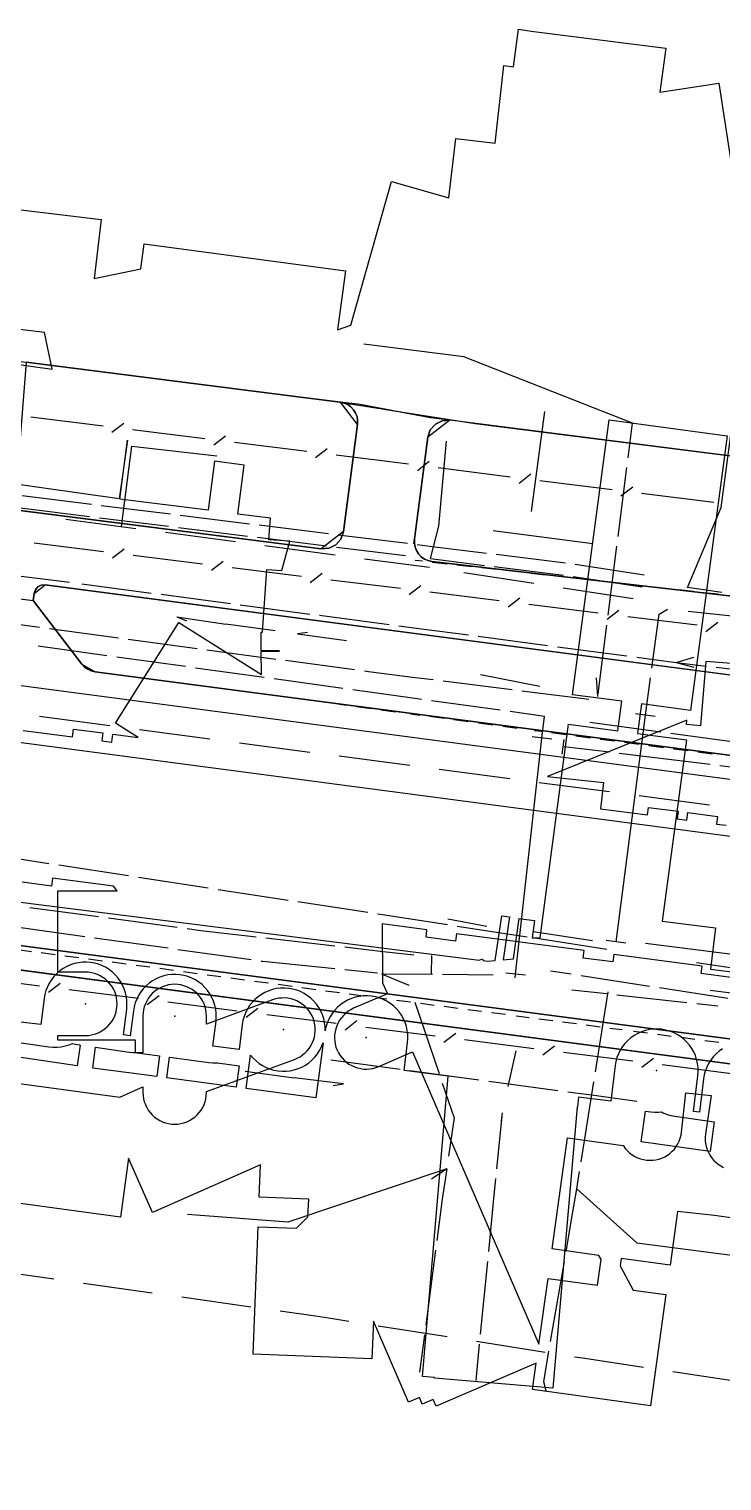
# Model space of a CAD drawing. Header units: metres. Extents: x -3782 to -2031, y 18790 to 19846.
# Drawn here: x -3168.3 to -3133.3, y 18878.1 to 18951.3 of the extents above; entities that cross this region are included whole.
import ezdxf

# ---------------------------------------------------------------- set-up
doc = ezdxf.new("R2010")
doc.units = ezdxf.units.M
for name, color, linetype in [('BOUNDARY', 7, 'Continuous'), ('CURB', 7, 'Continuous'), ('ELECTR_CABLE', 7, 'Continuous'), ('ELECTR_CABLE_COMM', 7, 'Continuous'), ('GRASS', 7, 'Continuous'), ('GROUND', 7, 'Continuous'), ('HEAT', 7, 'Continuous'), ('OVERHEAD_POWER_LINE', 7, 'Continuous'), ('ROAD', 7, 'Continuous'), ('SEWER', 7, 'Continuous'), ('SIDEWALK_PATH', 7, 'Continuous'), ('TREE', 7, 'Continuous'), ('WATER_PIPELINE', 7, 'Continuous')]:
    doc.layers.add(name, color=color, linetype=linetype)

msp = doc.modelspace()

# ---------------------------------------------------------------- linework, layer by layer
at = {"layer": 'BOUNDARY'}
for points in [[(-2994.569, 18881.013), (-3030.502, 18885.663), (-3077.579, 18891.813), (-3127.214, 18898.373), (-3187.592, 18906.362), (-3194.536, 18906.975), (-3201.507, 18906.98), (-3208.452, 18906.379), (-3214.486, 18905.321), (-3214.842, 18905.279), (-3216.801, 18905.435), (-3225.513, 18906.565), (-3227.463, 18906.917), (-3227.954, 18907.112), (-3235.425, 18910.455), (-3244.131, 18913.21), (-3253.094, 18914.954), (-3281.775, 18918.855), (-3282.067, 18918.894), (-3491.403, 18946.577)], [(-3173.446, 18935.182), (-3154.322, 18932.744), (-3152.712, 18932.538), (-3150.462, 18932.186), (-3150.279, 18932.152), (-3145.778, 18931.447), (-3129.068, 18929.316), (-3126.838, 18929.063), (-3125.127, 18928.894), (-3123.098, 18928.64), (-3122.6, 18928.565), (-3122.136, 18928.492), (-3122.045, 18928.477), (-3119.428, 18928.095), (-3096.737, 18925.16), (-3089.92, 18924.278), (-3082.575, 18923.671), (-3075.206, 18923.741)]]:
    msp.add_lwpolyline(points, dxfattribs=at)
at = {"layer": 'CURB'}
for points in [[(-3151.711, 18931.399), (-3152.418, 18925.988), (-3153.536, 18925.126), (-3196.956, 18930.649), (-3197.919, 18930.77), (-3213.569, 18932.814)], [(-3151.711, 18931.399), (-3152.576, 18932.521)], [(-3147.049, 18931.609), (-3148.168, 18930.747)], [(-3193.842, 18925.898), (-3168.064, 18922.505), (-3165.604, 18919.3), (-3164.941, 18918.917), (-3007.75, 18898.23), (-3004.384, 18900.814), (-3004.253, 18901.816)], [(-3148.812, 18924.552), (-3148.439, 18924.51)], [(-3147.942, 18924.454), (-3147.197, 18924.37)], [(-3146.7, 18924.314), (-3145.954, 18924.231)], [(-3145.457, 18924.175), (-3144.711, 18924.091)], [(-3144.215, 18924.035), (-3143.469, 18923.951)], [(-3142.972, 18923.895), (-3142.226, 18923.811)], [(-3141.729, 18923.756), (-3140.984, 18923.672)], [(-3140.487, 18923.616), (-3139.741, 18923.532)], [(-3139.244, 18923.476), (-3138.499, 18923.392)], [(-3168.064, 18922.505), (-3168.017, 18922.864), (-3167.456, 18923.294), (-3004.253, 18901.816)], [(-3138.002, 18923.336), (-3137.403, 18923.269)], [(-3136.759, 18923.198), (-3136.013, 18923.115)], [(-3135.516, 18923.06), (-3134.77, 18922.977)], [(-3134.273, 18922.922), (-3133.528, 18922.84)], [(-3152.257, 18917.211), (-3152.623, 18917.26)], [(-3151.028, 18917.047), (-3151.761, 18917.145)], [(-3149.799, 18916.882), (-3150.533, 18916.98)], [(-3148.571, 18916.717), (-3149.035, 18916.779)], [(-3147.342, 18916.552), (-3148.075, 18916.651)], [(-3146.113, 18916.388), (-3146.847, 18916.486)], [(-3144.885, 18916.223), (-3145.618, 18916.321)], [(-3143.656, 18916.058), (-3144.389, 18916.157)], [(-3142.427, 18915.894), (-3142.788, 18915.942)], [(-3141.198, 18915.732), (-3141.932, 18915.829)], [(-3139.969, 18915.569), (-3140.703, 18915.666)], [(-3138.74, 18915.406), (-3139.474, 18915.503)], [(-3137.512, 18915.244), (-3138.245, 18915.341)], [(-3136.283, 18915.081), (-3137.016, 18915.178)], [(-3135.054, 18914.918), (-3135.787, 18915.015)], [(-3133.825, 18914.755), (-3134.558, 18914.853)], [(-3168.154, 18904.791), (-3168.853, 18904.883)], [(-3166.959, 18904.633), (-3167.658, 18904.725)], [(-3165.764, 18904.476), (-3166.463, 18904.568)], [(-3164.569, 18904.319), (-3165.268, 18904.411)], [(-3163.374, 18904.161), (-3164.073, 18904.253)], [(-3162.179, 18904.002), (-3162.866, 18904.094)], [(-3160.985, 18903.84), (-3161.684, 18903.935)], [(-3159.79, 18903.679), (-3160.489, 18903.774)], [(-3158.596, 18903.518), (-3159.295, 18903.612)], [(-3157.402, 18903.357), (-3158.1, 18903.451)], [(-3156.207, 18903.195), (-3156.906, 18903.29)], [(-3155.013, 18903.034), (-3155.712, 18903.129)], [(-3153.818, 18902.873), (-3154.517, 18902.967)], [(-3152.624, 18902.712), (-3153.323, 18902.806)], [(-3151.429, 18902.55), (-3152.128, 18902.645)], [(-3150.235, 18902.391), (-3150.637, 18902.443)], [(-3149.039, 18902.236), (-3149.739, 18902.327)], [(-3147.844, 18902.081), (-3148.543, 18902.172)], [(-3146.649, 18901.926), (-3147.348, 18902.016)], [(-3145.454, 18901.77), (-3146.153, 18901.861)], [(-3144.258, 18901.615), (-3144.958, 18901.706)], [(-3143.063, 18901.459), (-3143.709, 18901.544)], [(-3141.868, 18901.301), (-3142.568, 18901.393)], [(-3140.673, 18901.143), (-3141.373, 18901.236)], [(-3139.478, 18900.986), (-3140.178, 18901.078)], [(-3138.369, 18900.839), (-3138.983, 18900.92)], [(-3137.088, 18900.673), (-3137.788, 18900.764)], [(-3135.893, 18900.518), (-3136.592, 18900.609)], [(-3134.698, 18900.363), (-3135.397, 18900.454)], [(-3133.502, 18900.208), (-3134.202, 18900.299)]]:
    msp.add_lwpolyline(points, dxfattribs=at)
at = {"layer": 'ELECTR_CABLE'}
for points in [[(-3146.356, 18934.803), (-3151.396, 18935.453)], [(-3137.849, 18931.455), (-3146.356, 18934.803)], [(-3133.38, 18927.208), (-3132.707, 18932.244)], [(-3142.938, 18927.006), (-3142.265, 18932.043)], [(-3138.069, 18929.717), (-3137.849, 18931.455)], [(-3163.619, 18926.249), (-3163.098, 18930.304)], [(-3163.098, 18930.304), (-3158.805, 18929.817)], [(-3147.61, 18926.255), (-3147.224, 18930.546)], [(-3138.572, 18925.744), (-3138.132, 18929.221)], [(-3168.616, 18927.802), (-3165.129, 18927.37)], [(-3168.705, 18927.184), (-3165.22, 18926.752)], [(-3164.633, 18927.308), (-3161.146, 18926.877)], [(-3135.082, 18923.164), (-3133.38, 18927.208)], [(-3166.416, 18926.62), (-3162.884, 18926.151)], [(-3164.723, 18926.691), (-3161.238, 18926.259)], [(-3160.65, 18926.815), (-3157.164, 18926.383)], [(-3156.667, 18926.322), (-3153.181, 18925.89)], [(-3161.397, 18925.954), (-3157.865, 18925.485)], [(-3160.741, 18926.198), (-3157.256, 18925.766)], [(-3156.76, 18925.704), (-3153.274, 18925.273)], [(-3152.685, 18925.828), (-3149.198, 18925.397)], [(-3148.027, 18924.623), (-3147.61, 18926.255)], [(-3139.839, 18925.373), (-3144.879, 18926.022)], [(-3156.378, 18925.288), (-3152.846, 18924.819)], [(-3152.778, 18925.211), (-3149.292, 18924.779)], [(-3148.702, 18925.335), (-3147.95, 18925.242)], [(-3147.95, 18925.242), (-3145.215, 18924.903)], [(-3144.719, 18924.842), (-3141.233, 18924.41)], [(-3139.074, 18921.771), (-3138.634, 18925.248)], [(-3151.359, 18924.621), (-3148.084, 18924.187)], [(-3148.027, 18924.623), (-3145.31, 18924.286)], [(-3144.814, 18924.225), (-3141.328, 18923.793)], [(-3140.737, 18924.344), (-3137.264, 18923.813)], [(-3169.616, 18923.862), (-3166.226, 18923.433)], [(-3165.616, 18923.352), (-3162.113, 18922.888)], [(-3146.345, 18923.92), (-3142.823, 18923.381)], [(-3140.833, 18923.728), (-3137.361, 18923.197)], [(-3161.618, 18922.823), (-3158.115, 18922.359)], [(-3141.34, 18923.154), (-3137.818, 18922.615)], [(-3133.346, 18922.92), (-3135.082, 18923.164)], [(-3157.62, 18922.294), (-3154.117, 18921.83)], [(-3136.504, 18921.821), (-3136.077, 18922.076)], [(-3135.033, 18921.968), (-3131.261, 18921.576)], [(-3171.211, 18921.63), (-3167.738, 18921.162)], [(-3153.622, 18921.764), (-3150.12, 18921.301)], [(-3149.624, 18921.235), (-3148.482, 18921.084)], [(-3139.577, 18917.799), (-3139.137, 18921.275)], [(-3136.875, 18919.101), (-3136.504, 18921.821)], [(-3167.242, 18921.096), (-3163.769, 18920.628)], [(-3163.273, 18920.561), (-3159.8, 18920.094)], [(-3148.482, 18921.084), (-3146.122, 18920.771)], [(-3145.626, 18920.706), (-3142.124, 18920.242)], [(-3164.343, 18919.724), (-3167.814, 18920.205)], [(-3159.305, 18920.027), (-3155.832, 18919.559)], [(-3141.628, 18920.176), (-3138.126, 18919.713)], [(-3160.377, 18919.174), (-3163.848, 18919.655)], [(-3156.41, 18918.624), (-3159.882, 18919.105)], [(-3155.336, 18919.493), (-3151.863, 18919.025)], [(-3151.367, 18918.958), (-3151.156, 18918.93)], [(-3137.63, 18919.647), (-3135.652, 18919.385)], [(-3135.652, 18919.385), (-3134.756, 18919.65)], [(-3135.652, 18919.385), (-3134.126, 18919.202)], [(-3135.652, 18919.385), (-3134.748, 18919.15)], [(-3133.629, 18919.142), (-3130.121, 18918.721)], [(-3152.444, 18918.074), (-3155.915, 18918.555)], [(-3151.156, 18918.93), (-3148.797, 18918.634)], [(-3148.797, 18918.634), (-3147.891, 18918.52)], [(-3147.394, 18918.457), (-3143.917, 18918.021)], [(-3142.513, 18918.18), (-3145.513, 18918.764)], [(-3139.593, 18917.67), (-3139.661, 18918.602)], [(-3137.199, 18916.727), (-3136.943, 18918.606)], [(-3148.931, 18917.586), (-3151.949, 18918.005)], [(-3148.477, 18917.524), (-3148.931, 18917.586)], [(-3143.421, 18917.958), (-3140.044, 18917.534)], [(-3144.511, 18916.973), (-3147.982, 18917.455)], [(-3142.28, 18916.664), (-3144.016, 18916.905)], [(-3136.703, 18916.663), (-3137.695, 18916.791)], [(-3142.411, 18915.573), (-3142.28, 18916.664)], [(-3136.415, 18915.863), (-3139.995, 18916.349)], [(-3138.677, 18905.284), (-3137.199, 18916.727)], [(-3143.744, 18903.658), (-3142.411, 18915.573)], [(-3141.914, 18915.517), (-3142.908, 18915.629)], [(-3141.391, 18914.757), (-3141.3, 18915.502)], [(-3132.34, 18915.309), (-3135.92, 18915.795)], [(-3141.297, 18915.148), (-3139.01, 18914.867)], [(-3138.513, 18914.806), (-3133.938, 18914.245)], [(-3133.442, 18914.185), (-3131.154, 18913.904)], [(-3167.271, 18909.231), (-3170.796, 18909.773)], [(-3163.252, 18908.613), (-3166.777, 18909.155)], [(-3159.233, 18907.995), (-3162.758, 18908.537)], [(-3155.214, 18907.377), (-3158.739, 18907.919)], [(-3151.195, 18906.76), (-3154.72, 18907.301)], [(-3168.233, 18907.028), (-3164.764, 18906.559)], [(-3164.269, 18906.492), (-3160.8, 18906.024)], [(-3150.339, 18906.628), (-3150.701, 18906.684)], [(-3147.176, 18906.142), (-3150.339, 18906.628)], [(-3169.165, 18906.081), (-3165.462, 18905.564)], [(-3160.304, 18905.957), (-3159.603, 18905.862)], [(-3159.603, 18905.862), (-3156.828, 18905.542)], [(-3147.15, 18906.446), (-3145.199, 18906.083)], [(-3143.157, 18905.524), (-3146.682, 18906.066)], [(-3142.857, 18905.808), (-3139.857, 18905.351)], [(-3164.967, 18905.494), (-3161.264, 18904.977)], [(-3156.332, 18905.485), (-3152.854, 18905.085)], [(-3152.358, 18905.028), (-3150.57, 18904.822)], [(-3139.138, 18904.906), (-3142.663, 18905.448)], [(-3138.181, 18905.22), (-3139.173, 18905.348)], [(-3132.149, 18904.556), (-3137.189, 18905.205)], [(-3160.769, 18904.907), (-3157.066, 18904.39)], [(-3156.571, 18904.32), (-3156.49, 18904.309)], [(-3156.49, 18904.309), (-3152.852, 18903.94)], [(-3150.57, 18904.822), (-3148.88, 18904.627)], [(-3147.975, 18903.657), (-3147.959, 18904.591)], [(-3152.354, 18903.89), (-3150.711, 18903.724)], [(-3150.498, 18903.678), (-3147.934, 18903.656)], [(-3150.498, 18903.678), (-3149.12, 18903.093)], [(-3147.434, 18903.652), (-3144.87, 18903.63)], [(-3143.247, 18903.602), (-3144.241, 18903.714)], [(-3143.762, 18903.469), (-3143.744, 18903.658)], [(-3141.976, 18903.832), (-3140.938, 18903.67)], [(-3140.443, 18903.593), (-3136.985, 18903.054)], [(-3131.094, 18903.705), (-3134.622, 18904.229)], [(-3140.906, 18902.872), (-3139.136, 18902.674)], [(-3136.491, 18902.977), (-3133.032, 18902.438)], [(-3148.828, 18902.237), (-3147.602, 18898.636)], [(-3139.716, 18898.723), (-3139.076, 18902.768)], [(-3138.639, 18902.619), (-3135.099, 18902.224)], [(-3134.602, 18902.169), (-3133.537, 18902.05)], [(-3153.06, 18899.327), (-3151.306, 18899.091)], [(-3144.112, 18897.986), (-3143.711, 18899.79)], [(-3151.306, 18899.091), (-3149.565, 18898.858)], [(-3149.069, 18898.791), (-3145.587, 18898.324)], [(-3147.44, 18898.163), (-3146.841, 18896.404)], [(-3145.091, 18898.258), (-3141.608, 18897.791)], [(-3141.113, 18897.724), (-3139.666, 18897.53)], [(-3140.436, 18894.185), (-3139.795, 18898.23)], [(-3139.666, 18897.53), (-3137.632, 18897.244)], [(-3146.841, 18896.404), (-3147.122, 18894.479)], [(-3144.684, 18893.836), (-3144.407, 18896.656)], [(-3144.447, 18896.252), (-3144.407, 18896.656)], [(-3147.216, 18893.84), (-3155.225, 18891.149)], [(-3147.216, 18893.84), (-3147.989, 18893.317)], [(-3147.216, 18893.84), (-3147.44, 18892.304)], [(-3144.849, 18892.154), (-3144.733, 18893.338)], [(-3140.652, 18892.819), (-3140.514, 18893.691)], [(-3140.869, 18891.555), (-3140.652, 18892.819)], [(-3140.652, 18892.819), (-3137.623, 18890.095)], [(-3147.441, 18892.297), (-3147.712, 18890.216)], [(-3145.094, 18889.66), (-3144.849, 18892.154)], [(-3155.225, 18891.149), (-3160.291, 18891.535)], [(-3141.196, 18889.654), (-3140.869, 18891.555)], [(-3147.777, 18889.721), (-3148.268, 18885.949)], [(-3137.623, 18890.095), (-3132.583, 18889.445)], [(-3145.504, 18885.484), (-3145.143, 18889.163)], [(-3141.974, 18885.125), (-3141.281, 18889.161)], [(-3170.489, 18888.767), (-3167.016, 18888.277)], [(-3165.53, 18888.067), (-3162.057, 18887.576)], [(-3160.572, 18887.367), (-3157.098, 18886.876)], [(-3155.613, 18886.666), (-3153.835, 18886.415)], [(-3153.835, 18886.415), (-3152.952, 18886.275)], [(-3152.952, 18886.275), (-3152.143, 18886.148)], [(-3150.662, 18885.914), (-3147.197, 18885.366)], [(-3148.333, 18885.453), (-3148.579, 18883.567)], [(-3145.734, 18883.148), (-3145.553, 18884.987)], [(-3145.715, 18885.132), (-3142.25, 18884.584)], [(-3142.324, 18883.09), (-3142.059, 18884.632)], [(-3140.768, 18884.35), (-3140.374, 18884.288)], [(-3140.374, 18884.288), (-3137.3, 18883.825)], [(-3142.194, 18882.625), (-3142.324, 18883.09)], [(-3135.817, 18883.602), (-3132.348, 18883.079)]]:
    msp.add_lwpolyline(points, dxfattribs=at)
for points in [[(-3169.353, 18899.544), (-3169.246, 18900.28), (-3167.267, 18899.991), (-3167.061, 18899.971), (-3166.855, 18899.972), (-3166.65, 18899.993), (-3166.448, 18900.033), (-3166.251, 18900.094), (-3166.08, 18900.165), (-3165.938, 18900.122), (-3165.735, 18900.083), (-3165.699, 18900.077), (-3165.851, 18899.034)], [(-3161.827, 18898.485), (-3165.061, 18898.919), (-3164.921, 18899.964), (-3163.225, 18899.717), (-3163.02, 18899.698), (-3162.963, 18899.698), (-3161.687, 18899.527)], [(-3157.329, 18897.882), (-3157.102, 18899.572), (-3156.977, 18899.424), (-3156.829, 18899.28), (-3156.668, 18899.152), (-3156.495, 18899.04), (-3156.312, 18898.945), (-3156.121, 18898.869), (-3155.922, 18898.812), (-3155.72, 18898.774), (-3155.514, 18898.757), (-3155.308, 18898.76), (-3155.104, 18898.783), (-3154.902, 18898.826), (-3154.706, 18898.889), (-3154.516, 18898.97), (-3154.336, 18899.07), (-3154.166, 18899.187), (-3154.009, 18899.32), (-3153.865, 18899.468), (-3153.737, 18899.629), (-3153.625, 18899.802), (-3153.53, 18899.985), (-3153.454, 18900.176), (-3153.448, 18900.198), (-3153.821, 18897.411)], [(-3161.192, 18899.46), (-3159.21, 18899.194), (-3159.005, 18899.177), (-3158.798, 18899.18), (-3158.767, 18899.183), (-3157.678, 18899.037), (-3157.824, 18897.948), (-3161.332, 18898.419)], [(-3137.415, 18895.194), (-3137.197, 18896.747), (-3136.929, 18896.709), (-3136.723, 18896.691), (-3136.517, 18896.692), (-3136.388, 18896.706), (-3136.296, 18896.658), (-3136.105, 18896.58), (-3135.907, 18896.522), (-3135.705, 18896.483), (-3133.724, 18896.205), (-3133.935, 18894.706)]]:
    msp.add_lwpolyline(points, close=True, dxfattribs=at)
at = {"layer": 'ELECTR_CABLE_COMM'}
for points in [[(-3168.184, 18931.787), (-3164.539, 18931.33)], [(-3164.091, 18931.007), (-3163.499, 18931.467)], [(-3163.051, 18931.144), (-3159.406, 18930.688)], [(-3158.958, 18930.365), (-3158.366, 18930.825)], [(-3157.918, 18930.501), (-3154.274, 18930.045)], [(-3153.825, 18929.722), (-3153.234, 18930.182)], [(-3152.785, 18929.859), (-3149.141, 18929.403)], [(-3148.693, 18929.079), (-3148.101, 18929.539)], [(-3147.653, 18929.216), (-3144.008, 18928.76)], [(-3143.56, 18928.437), (-3142.968, 18928.897)], [(-3142.52, 18928.574), (-3138.876, 18928.117)], [(-3138.427, 18927.794), (-3137.836, 18928.254)], [(-3137.387, 18927.931), (-3133.743, 18927.475)], [(-3164.514, 18924.966), (-3168.013, 18925.399)], [(-3163.474, 18925.104), (-3164.065, 18924.643)], [(-3159.527, 18924.348), (-3163.025, 18924.781)], [(-3158.487, 18924.486), (-3159.078, 18924.025)], [(-3154.539, 18923.73), (-3158.038, 18924.164)], [(-3153.499, 18923.868), (-3154.091, 18923.408)], [(-3149.552, 18923.112), (-3153.051, 18923.546)], [(-3148.512, 18923.251), (-3149.103, 18922.79)], [(-3144.565, 18922.495), (-3148.063, 18922.928)], [(-3143.525, 18922.633), (-3144.116, 18922.172)], [(-3139.577, 18921.877), (-3143.076, 18922.31)], [(-3138.537, 18922.015), (-3139.129, 18921.554)], [(-3134.59, 18921.259), (-3138.089, 18921.692)], [(-3133.55, 18921.397), (-3134.141, 18920.936)], [(-3171.239, 18903.518), (-3167.742, 18903.074)], [(-3167.294, 18902.75), (-3166.701, 18903.21)], [(-3166.254, 18902.886), (-3162.757, 18902.442)], [(-3128.892, 18902.185), (-3133.932, 18902.835)], [(-3162.309, 18902.118), (-3161.716, 18902.577)], [(-3161.269, 18902.253), (-3157.772, 18901.809)], [(-3157.324, 18901.485), (-3156.731, 18901.944)], [(-3156.284, 18901.62), (-3152.787, 18901.177)], [(-3152.339, 18900.853), (-3151.746, 18901.312)], [(-3151.299, 18900.988), (-3147.802, 18900.544)], [(-3147.354, 18900.22), (-3146.761, 18900.679)], [(-3146.314, 18900.355), (-3142.817, 18899.911)], [(-3142.369, 18899.587), (-3141.776, 18900.047)], [(-3141.329, 18899.723), (-3137.832, 18899.279)], [(-3137.384, 18898.955), (-3136.791, 18899.414)], [(-3136.344, 18899.09), (-3132.847, 18898.646)]]:
    msp.add_lwpolyline(points, dxfattribs=at)
at = {"layer": 'GRASS'}
for points in [[(-3151.711, 18931.399), (-3151.705, 18931.597), (-3151.737, 18931.789), (-3151.807, 18931.972), (-3151.911, 18932.14), (-3152.046, 18932.283), (-3152.206, 18932.397), (-3152.384, 18932.477), (-3152.576, 18932.521), (-3154.322, 18932.744), (-3168.421, 18934.541), (-3169.004, 18927.093), (-3153.536, 18925.126), (-3153.141, 18925.155), (-3152.799, 18925.326), (-3152.546, 18925.613), (-3152.418, 18925.988)], [(-3167.456, 18923.294), (-3167.654, 18923.28), (-3167.826, 18923.195), (-3167.953, 18923.051), (-3168.017, 18922.864), (-3168.064, 18922.505), (-3165.604, 18919.3), (-3165.47, 18919.156), (-3165.311, 18919.043), (-3165.133, 18918.962), (-3164.941, 18918.917), (-3085.691, 18908.488), (-3084.753, 18912.41)]]:
    msp.add_lwpolyline(points, close=True, dxfattribs=at)
for points in [[(-3127.955, 18929.174), (-3147.049, 18931.609), (-3147.445, 18931.581), (-3147.787, 18931.409), (-3148.04, 18931.122), (-3148.168, 18930.747), (-3148.87, 18925.369), (-3148.838, 18925.603), (-3148.844, 18925.405), (-3148.811, 18925.211), (-3148.741, 18925.027), (-3148.635, 18924.859), (-3148.497, 18924.715), (-3148.336, 18924.602), (-3148.156, 18924.523), (-3147.961, 18924.481), (-3125.839, 18921.919)], [(-2963.481, 18878.082), (-3142.43, 18901.632), (-3209.114, 18910.408), (-3211.474, 18910.25), (-3213.523, 18909.24), (-3215.049, 18907.54), (-3215.839, 18905.31), (-3214.84, 18905.181), (-3214.709, 18905.677), (-3214.559, 18906.168), (-3214.391, 18906.653), (-3214.203, 18907.131), (-3213.878, 18907.776), (-3213.453, 18908.354), (-3212.938, 18908.854), (-3212.344, 18909.264), (-3211.807, 18909.405), (-3211.259, 18909.466), (-3210.707, 18909.448), (-3210.161, 18909.348), (-3127.207, 18898.372), (-3077.638, 18891.821), (-3030.546, 18885.669), (-2994.858, 18881.048)]]:
    msp.add_lwpolyline(points, dxfattribs=at)
at = {"layer": 'GROUND'}
for points in [[(-3173.446, 18935.182), (-3154.322, 18932.744), (-3152.712, 18932.538), (-3152.522, 18932.509), (-3152.384, 18932.477), (-3152.206, 18932.397), (-3152.046, 18932.283), (-3151.911, 18932.14), (-3151.807, 18931.972), (-3151.737, 18931.789), (-3151.705, 18931.597), (-3151.711, 18931.399), (-3152.418, 18925.988), (-3152.546, 18925.613), (-3152.799, 18925.326), (-3153.141, 18925.155), (-3153.536, 18925.126), (-3169.004, 18927.093)], [(-3125.839, 18921.919), (-3147.961, 18924.481), (-3148.156, 18924.523), (-3148.336, 18924.602), (-3148.497, 18924.715), (-3148.635, 18924.859), (-3148.741, 18925.027), (-3148.811, 18925.211), (-3148.844, 18925.405), (-3148.838, 18925.603), (-3148.168, 18930.747), (-3148.04, 18931.122), (-3147.787, 18931.409), (-3147.445, 18931.581), (-3147.049, 18931.609), (-3148.038, 18931.735), (-3150.279, 18932.152), (-3145.778, 18931.447), (-3129.068, 18929.316)], [(-3036.665, 18902.036), (-3085.691, 18908.488), (-3164.941, 18918.917), (-3165.133, 18918.962), (-3165.311, 18919.043), (-3165.47, 18919.156), (-3165.604, 18919.3), (-3168.064, 18922.505), (-3168.017, 18922.864), (-3167.953, 18923.051), (-3167.826, 18923.195), (-3167.654, 18923.28), (-3167.456, 18923.294), (-3004.253, 18901.816)], [(-2994.569, 18881.013), (-3030.502, 18885.663), (-3077.579, 18891.813), (-3127.214, 18898.373), (-3187.592, 18906.362), (-3194.536, 18906.975), (-3201.507, 18906.98), (-3208.452, 18906.379), (-3214.486, 18905.321), (-3214.842, 18905.279), (-3215.822, 18905.357), (-3215.049, 18907.54), (-3213.523, 18909.24), (-3211.474, 18910.25), (-3209.114, 18910.408), (-3189.574, 18907.837), (-3089.031, 18894.605), (-3038.589, 18887.966), (-2993.482, 18882.03)]]:
    msp.add_lwpolyline(points, dxfattribs=at)
at = {"layer": 'HEAT'}
for points in [[(-3221.215, 18925.177), (-3130.514, 18913.182)], [(-3221.589, 18922.351), (-3130.88, 18910.355)], [(-3167.747, 18916.668), (-3164.195, 18916.199)], [(-3162.708, 18916.002), (-3159.156, 18915.532)], [(-3157.669, 18915.335), (-3154.117, 18914.866)], [(-3152.63, 18914.669), (-3149.077, 18914.199)], [(-3147.59, 18914.003), (-3144.038, 18913.533)], [(-3142.551, 18913.336), (-3138.999, 18912.866)], [(-3137.512, 18912.67), (-3133.96, 18912.2)]]:
    msp.add_lwpolyline(points, dxfattribs=at)
at = {"layer": 'OVERHEAD_POWER_LINE'}
for points in [[(-3160.816, 18921.686), (-3158.343, 18921.316)], [(-3160.816, 18921.686), (-3160.34, 18921.479)], [(-3155.865, 18920.982), (-3158.343, 18921.316)], [(-3154.226, 18920.896), (-3154.738, 18920.83)], [(-3154.738, 18920.83), (-3152.261, 18920.496)], [(-3157.379, 18898.754), (-3154.9, 18898.432)], [(-3152.42, 18898.115), (-3154.9, 18898.432)], [(-3152.932, 18898.045), (-3152.42, 18898.115)]]:
    msp.add_lwpolyline(points, dxfattribs=at)
at = {"layer": 'ROAD'}
for points in [[(-3185.811, 18924.841), (-3168.065, 18922.506), (-3168.064, 18922.506), (-3168.064, 18922.505), (-3165.605, 18919.301), (-3165.604, 18919.3), (-3165.47, 18919.157), (-3165.469, 18919.156), (-3165.312, 18919.044), (-3165.31, 18919.043), (-3165.134, 18918.963), (-3165.132, 18918.962), (-3164.942, 18918.918), (-3164.941, 18918.917), (-3085.691, 18908.488), (-3036.665, 18902.036)], [(-3038.589, 18887.967), (-3089.031, 18894.605), (-3189.574, 18907.837)]]:
    msp.add_lwpolyline(points, dxfattribs=at)
at = {"layer": 'SEWER'}
for points in [[(-3172.04, 18942.636), (-3164.633, 18941.733), (-3164.995, 18938.755), (-3162.644, 18939.242), (-3162.476, 18940.504), (-3152.322, 18939.15), (-3152.719, 18936.176), (-3152.041, 18936.41), (-3149.997, 18943.654), (-3147.11, 18942.839), (-3146.759, 18945.819), (-3144.773, 18945.585), (-3144.326, 18949.504), (-3143.844, 18949.449), (-3143.587, 18951.349), (-3142.954, 18951.249), (-3136.166, 18950.383), (-3136.466, 18948.165), (-3133.501, 18948.62), (-3131.418, 18935.058)], [(-3176.548, 18935.519), (-3167.111, 18934.179), (-3167.496, 18936.038), (-3172.766, 18936.68)], [(-3168.565, 18915.953), (-3166.086, 18915.63), (-3166.034, 18916.026), (-3164.547, 18915.832), (-3164.599, 18915.436), (-3164.103, 18915.371), (-3164.051, 18915.768), (-3162.767, 18915.601), (-3163.916, 18916.326), (-3160.714, 18921.4), (-3156.557, 18918.776), (-3156.565, 18919.942), (-3155.659, 18919.948), (-3155.651, 18919.972), (-3156.565, 18919.975), (-3156.561, 18920.909), (-3156.506, 18920.909), (-3156.285, 18924.081), (-3155.535, 18924.029), (-3155.119, 18925.503), (-3156.181, 18925.577), (-3156.105, 18926.661), (-3157.749, 18926.872), (-3157.432, 18929.345), (-3158.92, 18929.536), (-3159.237, 18927.062), (-3163.689, 18927.632), (-3163.308, 18930.608), (-3163.73, 18927.638), (-3177.391, 18929.579)], [(-3130.917, 18919.18), (-3134.157, 18919.434), (-3134.411, 18916.194), (-3135.128, 18916.25), (-3135.111, 18916.473), (-3142.138, 18913.628), (-3139.316, 18913.326), (-3139.457, 18912.003), (-3137.084, 18911.69), (-3137.034, 18912.069), (-3135.547, 18911.873), (-3135.597, 18911.494), (-3135.101, 18911.428), (-3135.051, 18911.808), (-3133.564, 18911.612), (-3133.614, 18911.232), (-3133.119, 18911.167)], [(-3170.746, 18898.412), (-3163.692, 18897.452), (-3162.529, 18897.966), (-3162.529, 18897.685), (-3162.521, 18897.528), (-3162.498, 18897.373), (-3162.46, 18897.22), (-3162.407, 18897.073), (-3162.34, 18896.931), (-3162.259, 18896.796), (-3162.166, 18896.67), (-3162.06, 18896.553), (-3161.944, 18896.448), (-3161.818, 18896.354), (-3161.683, 18896.274), (-3161.541, 18896.207), (-3161.393, 18896.154), (-3161.241, 18896.116), (-3161.086, 18896.093), (-3160.929, 18896.085), (-3160.772, 18896.093), (-3160.617, 18896.116), (-3160.464, 18896.154), (-3160.317, 18896.207), (-3160.175, 18896.274), (-3160.04, 18896.354), (-3159.914, 18896.448), (-3159.797, 18896.553), (-3159.692, 18896.67), (-3159.599, 18896.796), (-3159.518, 18896.931), (-3159.451, 18897.073), (-3159.398, 18897.22), (-3159.36, 18897.373), (-3159.337, 18897.528), (-3159.329, 18897.685), (-3159.329, 18897.731), (-3154.892, 18899.353), (-3154.747, 18899.414), (-3154.609, 18899.489), (-3154.479, 18899.577), (-3154.358, 18899.678), (-3154.248, 18899.789), (-3154.149, 18899.911), (-3154.063, 18900.043), (-3153.99, 18900.182), (-3153.931, 18900.327), (-3153.886, 18900.478), (-3153.857, 18900.632), (-3153.842, 18900.788), (-3153.843, 18900.945), (-3153.86, 18901.101), (-3153.891, 18901.255), (-3153.938, 18901.405), (-3153.999, 18901.55), (-3154.074, 18901.688), (-3154.162, 18901.818), (-3154.263, 18901.938), (-3154.374, 18902.049), (-3154.496, 18902.147), (-3154.628, 18902.234), (-3154.767, 18902.307), (-3154.912, 18902.366), (-3155.063, 18902.41), (-3155.217, 18902.44), (-3155.373, 18902.454), (-3155.53, 18902.453), (-3155.686, 18902.437), (-3155.84, 18902.405), (-3155.99, 18902.359), (-3159.329, 18901.138), (-3159.329, 18901.544), (-3159.337, 18901.701), (-3159.36, 18901.856), (-3159.398, 18902.008), (-3159.451, 18902.156), (-3159.518, 18902.298), (-3159.599, 18902.433), (-3159.692, 18902.559), (-3159.797, 18902.675), (-3159.914, 18902.781), (-3160.04, 18902.874), (-3160.175, 18902.955), (-3160.317, 18903.022), (-3160.464, 18903.075), (-3160.617, 18903.113), (-3160.772, 18903.136), (-3160.929, 18903.144), (-3161.086, 18903.136), (-3161.241, 18903.113), (-3161.393, 18903.075), (-3161.541, 18903.022), (-3161.683, 18902.955), (-3161.818, 18902.874), (-3161.944, 18902.781), (-3162.06, 18902.675), (-3162.166, 18902.559), (-3162.259, 18902.433), (-3162.34, 18902.298), (-3162.407, 18902.156), (-3162.46, 18902.008), (-3162.498, 18901.856), (-3162.521, 18901.701), (-3162.529, 18901.544), (-3162.529, 18899.685), (-3162.907, 18899.685), (-3162.907, 18900.327), (-3166.827, 18900.327), (-3166.827, 18900.561), (-3165.433, 18900.561), (-3165.276, 18900.569), (-3165.121, 18900.592), (-3164.968, 18900.63), (-3164.821, 18900.683), (-3164.679, 18900.75), (-3164.544, 18900.83), (-3164.418, 18900.924), (-3164.301, 18901.029), (-3164.196, 18901.146), (-3164.103, 18901.272), (-3164.022, 18901.407), (-3163.955, 18901.549), (-3163.902, 18901.696), (-3163.864, 18901.849), (-3163.841, 18902.004), (-3163.833, 18902.161), (-3163.841, 18902.318), (-3163.864, 18902.473), (-3163.902, 18902.625), (-3163.955, 18902.773), (-3164.022, 18902.915), (-3164.103, 18903.05), (-3164.196, 18903.176), (-3164.301, 18903.292), (-3164.418, 18903.398), (-3164.544, 18903.491), (-3164.679, 18903.572), (-3164.821, 18903.639), (-3164.968, 18903.692), (-3165.121, 18903.73), (-3165.276, 18903.753), (-3165.433, 18903.761), (-3166.827, 18903.761), (-3166.827, 18907.853), (-3163.827, 18907.853), (-3164.022, 18908.1), (-3167.086, 18908.499), (-3167.137, 18908.102), (-3168.625, 18908.296)], [(-3132.892, 18903.488), (-3134.379, 18903.684), (-3134.329, 18904.064), (-3138.79, 18904.653), (-3138.84, 18904.274), (-3140.327, 18904.471), (-3140.277, 18904.849), (-3146.722, 18905.699), (-3146.771, 18905.322), (-3148.258, 18905.519), (-3148.209, 18905.895), (-3150.467, 18906.193), (-3150.445, 18903.225), (-3150.204, 18902.668), (-3151.906, 18901.933), (-3152.047, 18901.863), (-3152.181, 18901.781), (-3152.305, 18901.685), (-3152.42, 18901.578), (-3152.524, 18901.46), (-3152.615, 18901.333), (-3152.694, 18901.197), (-3152.759, 18901.054), (-3152.81, 18900.905), (-3152.846, 18900.752), (-3152.866, 18900.597), (-3152.872, 18900.44), (-3152.862, 18900.283), (-3152.836, 18900.128), (-3152.796, 18899.976), (-3152.741, 18899.829), (-3152.671, 18899.688), (-3152.589, 18899.555), (-3152.493, 18899.43), (-3152.386, 18899.316), (-3152.268, 18899.212), (-3152.141, 18899.12), (-3152.005, 18899.042), (-3151.862, 18898.977), (-3151.713, 18898.926), (-3151.56, 18898.89), (-3151.405, 18898.869), (-3151.248, 18898.864), (-3151.091, 18898.874), (-3150.936, 18898.899), (-3150.784, 18898.94), (-3150.637, 18898.995), (-3148.935, 18899.73), (-3142.565, 18884.982), (-3142.104, 18888.307), (-3139.612, 18887.962), (-3139.432, 18889.259), (-3139.546, 18889.467), (-3141.898, 18889.793), (-3141.121, 18895.4), (-3138.314, 18895.011), (-3138.302, 18894.99), (-3138.21, 18894.863), (-3138.106, 18894.745), (-3137.991, 18894.638), (-3137.866, 18894.543), (-3137.732, 18894.461), (-3137.591, 18894.392), (-3137.444, 18894.337), (-3137.292, 18894.297), (-3137.137, 18894.272), (-3136.98, 18894.263), (-3136.823, 18894.268), (-3136.668, 18894.29), (-3136.515, 18894.326), (-3136.367, 18894.377), (-3136.224, 18894.442), (-3136.088, 18894.522), (-3135.961, 18894.614), (-3135.843, 18894.718), (-3135.737, 18894.833), (-3135.641, 18894.958), (-3135.559, 18895.091), (-3135.49, 18895.232), (-3135.436, 18895.38), (-3135.396, 18895.531), (-3135.371, 18895.686), (-3135.151, 18897.674), (-3133.883, 18897.534), (-3134.163, 18895.583), (-3134.177, 18895.427), (-3134.176, 18895.27), (-3134.16, 18895.114), (-3134.129, 18894.96), (-3134.083, 18894.81), (-3134.022, 18894.665), (-3133.947, 18894.527), (-3133.859, 18894.397), (-3133.759, 18894.276), (-3133.647, 18894.165), (-3133.526, 18894.066), (-3133.395, 18893.98), (-3133.256, 18893.906)], [(-3124.556, 18890.164), (-3133.705, 18891.477), (-3135.578, 18891.685), (-3135.955, 18888.969), (-3138.425, 18889.312), (-3138.476, 18888.944), (-3137.806, 18887.712), (-3136.161, 18887.484), (-3136.938, 18881.877), (-3142.881, 18882.701), (-3142.697, 18884.03), (-3147.747, 18881.849), (-3147.894, 18882.19), (-3148.445, 18881.952), (-3148.593, 18882.293), (-3149.143, 18882.055), (-3150.907, 18886.138), (-3150.982, 18884.238), (-3156.977, 18884.475), (-3156.724, 18890.907), (-3154.794, 18890.831), (-3154.208, 18891.405), (-3154.173, 18892.307), (-3156.664, 18892.406), (-3156.6, 18894.028), (-3162.041, 18891.621), (-3163.255, 18894.364), (-3163.66, 18891.392), (-3171.556, 18892.467)]]:
    msp.add_lwpolyline(points, dxfattribs=at)
at = {"layer": 'SIDEWALK_PATH'}
for points in [[(-3125.839, 18921.919), (-3147.961, 18924.481), (-3148.156, 18924.523), (-3148.336, 18924.602), (-3148.497, 18924.715), (-3148.635, 18924.859), (-3148.741, 18925.027), (-3148.811, 18925.211), (-3148.844, 18925.405), (-3148.838, 18925.603), (-3148.168, 18930.747), (-3148.04, 18931.122), (-3147.787, 18931.409), (-3147.445, 18931.581), (-3147.049, 18931.609), (-3148.038, 18931.735), (-3151.582, 18932.394), (-3152.576, 18932.521), (-3152.384, 18932.477), (-3152.206, 18932.397), (-3152.046, 18932.283), (-3151.911, 18932.14), (-3151.807, 18931.972), (-3151.737, 18931.789), (-3151.705, 18931.597), (-3151.711, 18931.399), (-3152.418, 18925.988), (-3152.546, 18925.613), (-3152.799, 18925.326), (-3153.141, 18925.155), (-3153.536, 18925.126), (-3169.004, 18927.093)], [(-3169.395, 18922.681), (-3168.064, 18922.505), (-3168.017, 18922.864), (-3167.953, 18923.051), (-3167.826, 18923.195), (-3167.654, 18923.28), (-3167.456, 18923.294), (-3004.253, 18901.816)]]:
    msp.add_lwpolyline(points, dxfattribs=at)
at = {"layer": 'TREE'}
for p in [(-3165.433, 18902.161), (-3160.929, 18901.544), (-3155.441, 18900.856), (-3151.272, 18900.464), (-3136.637, 18898.789)]:
    msp.add_point(p, dxfattribs=at)
at = {"layer": 'WATER_PIPELINE'}
for points in [[(-3187.996, 18909.733), (-3145.581, 18904.365), (-3145.408, 18904.431), (-3145.373, 18904.339), (-3145.164, 18904.312), (-3144.766, 18904.349), (-3144.439, 18906.599), (-3144.05, 18906.542), (-3144.363, 18904.387), (-3143.851, 18904.434), (-3143.555, 18906.471), (-3143.331, 18906.438), (-3142.785, 18906.359), (-3142.912, 18905.484), (-3142.507, 18905.497), (-3141.068, 18916.269), (-3138.587, 18915.937), (-3138.388, 18917.424), (-3140.869, 18917.756), (-3139.016, 18931.624), (-3133.069, 18930.829), (-3134.922, 18916.961), (-3137.4, 18917.292), (-3137.598, 18915.805), (-3135.12, 18915.474), (-3136.343, 18906.327), (-3133.655, 18905.986), (-3133.92, 18903.901), (-3114.556, 18901.496)], [(-3133.307, 18899.884), (-3133.475, 18899.766), (-3133.632, 18899.631), (-3133.774, 18899.482), (-3133.9, 18899.319), (-3134.011, 18899.145), (-3134.103, 18898.961), (-3134.178, 18898.769), (-3134.233, 18898.57), (-3134.268, 18898.367), (-3134.475, 18896.692), (-3134.775, 18896.729), (-3134.553, 18898.531), (-3134.538, 18898.737), (-3134.543, 18898.943), (-3134.568, 18899.147), (-3134.613, 18899.348), (-3134.677, 18899.544), (-3134.761, 18899.733), (-3134.862, 18899.912), (-3134.981, 18900.08), (-3135.116, 18900.236), (-3135.265, 18900.379), (-3135.427, 18900.505), (-3135.601, 18900.616), (-3135.785, 18900.708), (-3135.978, 18900.783), (-3136.176, 18900.838), (-3136.379, 18900.873), (-3136.585, 18900.888), (-3136.791, 18900.883), (-3136.995, 18900.858), (-3137.196, 18900.813), (-3137.392, 18900.748), (-3137.581, 18900.665), (-3137.76, 18900.563), (-3137.928, 18900.445), (-3138.085, 18900.31), (-3138.227, 18900.161), (-3138.353, 18899.998), (-3138.464, 18899.824), (-3138.556, 18899.64), (-3138.631, 18899.448), (-3138.686, 18899.249), (-3138.721, 18899.046), (-3138.944, 18897.244), (-3140.567, 18897.445), (-3140.625, 18896.951), (-3140.643, 18896.953), (-3141.86, 18882.761), (-3147.838, 18883.274), (-3147.835, 18883.31), (-3148.433, 18883.361), (-3147.133, 18898.514), (-3149.366, 18898.796), (-3149.188, 18900.2), (-3149.173, 18900.406), (-3149.177, 18900.612), (-3149.202, 18900.816), (-3149.246, 18901.018), (-3149.31, 18901.213), (-3149.393, 18901.402), (-3149.494, 18901.582), (-3149.612, 18901.751), (-3149.746, 18901.907), (-3149.895, 18902.05), (-3150.057, 18902.177), (-3150.231, 18902.288), (-3150.415, 18902.381), (-3150.607, 18902.456), (-3150.805, 18902.511), (-3151.008, 18902.547), (-3151.214, 18902.563), (-3151.42, 18902.559), (-3151.624, 18902.534), (-3151.826, 18902.489), (-3152.021, 18902.425), (-3152.21, 18902.343), (-3152.39, 18902.242), (-3152.559, 18902.123), (-3152.715, 18901.989), (-3152.858, 18901.84), (-3152.985, 18901.678), (-3153.096, 18901.505), (-3153.189, 18901.321), (-3153.264, 18901.129), (-3153.319, 18900.93), (-3153.342, 18900.804), (-3153.346, 18901.004), (-3153.371, 18901.208), (-3153.415, 18901.41), (-3153.479, 18901.605), (-3153.562, 18901.794), (-3153.663, 18901.974), (-3153.781, 18902.143), (-3153.915, 18902.299), (-3154.064, 18902.442), (-3154.226, 18902.569), (-3154.4, 18902.68), (-3154.584, 18902.773), (-3154.776, 18902.848), (-3154.974, 18902.903), (-3155.177, 18902.939), (-3155.383, 18902.955), (-3155.589, 18902.951), (-3155.793, 18902.926), (-3155.995, 18902.881), (-3156.19, 18902.817), (-3156.379, 18902.735), (-3156.559, 18902.634), (-3156.728, 18902.515), (-3156.884, 18902.381), (-3157.027, 18902.232), (-3157.154, 18902.07), (-3157.265, 18901.897), (-3157.358, 18901.713), (-3157.433, 18901.521), (-3157.488, 18901.322), (-3157.524, 18901.119), (-3157.685, 18899.849), (-3159.005, 18900.016), (-3158.845, 18901.28), (-3158.83, 18901.486), (-3158.834, 18901.692), (-3158.859, 18901.896), (-3158.903, 18902.098), (-3158.967, 18902.293), (-3159.05, 18902.482), (-3159.151, 18902.662), (-3159.269, 18902.831), (-3159.403, 18902.987), (-3159.552, 18903.13), (-3159.714, 18903.257), (-3159.888, 18903.368), (-3160.072, 18903.461), (-3160.264, 18903.536), (-3160.462, 18903.591), (-3160.665, 18903.627), (-3160.871, 18903.643), (-3161.077, 18903.639), (-3161.281, 18903.614), (-3161.483, 18903.569), (-3161.678, 18903.505), (-3161.867, 18903.423), (-3162.047, 18903.322), (-3162.216, 18903.203), (-3162.372, 18903.069), (-3162.515, 18902.92), (-3162.642, 18902.758), (-3162.753, 18902.585), (-3162.846, 18902.401), (-3162.921, 18902.209), (-3162.976, 18902.01), (-3163.012, 18901.807), (-3163.172, 18900.543), (-3163.515, 18900.587), (-3163.349, 18901.897), (-3163.334, 18902.103), (-3163.338, 18902.309), (-3163.363, 18902.513), (-3163.407, 18902.715), (-3163.471, 18902.91), (-3163.554, 18903.099), (-3163.655, 18903.279), (-3163.773, 18903.448), (-3163.907, 18903.604), (-3164.056, 18903.747), (-3164.218, 18903.874), (-3164.392, 18903.985), (-3164.576, 18904.078), (-3164.768, 18904.153), (-3164.966, 18904.208), (-3165.169, 18904.244), (-3165.375, 18904.26), (-3165.581, 18904.256), (-3165.785, 18904.231), (-3165.987, 18904.186), (-3166.182, 18904.122), (-3166.371, 18904.04), (-3166.551, 18903.939), (-3166.72, 18903.82), (-3166.876, 18903.686), (-3167.019, 18903.537), (-3167.146, 18903.375), (-3167.257, 18903.202), (-3167.35, 18903.018), (-3167.425, 18902.826), (-3167.48, 18902.627), (-3167.516, 18902.424), (-3167.682, 18901.114), (-3168.695, 18901.242)]]:
    msp.add_lwpolyline(points, dxfattribs=at)

doc.saveas('drawing.dxf')
